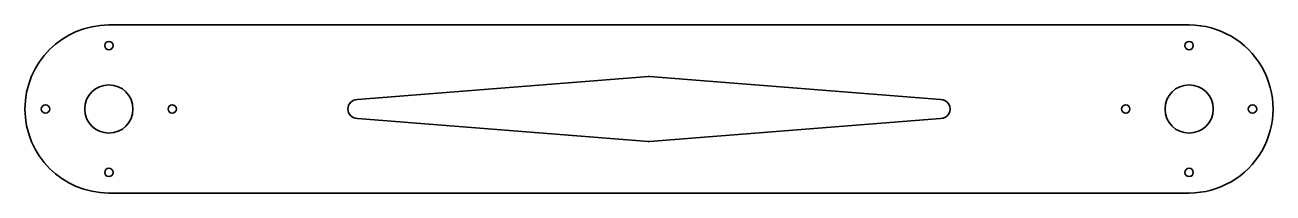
# Model space of a CAD drawing. Extents: x 297 to 892, y 380 to 460.
import ezdxf

# ---------------------------------------------------------------- set-up
doc = ezdxf.new("R2010")
doc.units = 0

msp = doc.modelspace()

# ---------------------------------------------------------------- linework, layer by layer
at = {"color": 7, "lineweight": 35}
for p, q in [((337, 460.5), (852, 460.5)), ((455.457245, 425), (594.251282, 436.047791)), ((733.542725, 425), (594.748718, 436.047791)), ((455.457245, 416), (594.251282, 404.952209)), ((733.542725, 416), (594.748718, 404.952209)), ((337, 380.5), (852, 380.5))]:
    msp.add_line(p, q, dxfattribs=at)
for centre, radius in [((337, 450.700012), 2), ((852, 450.700012), 2), ((337, 420.5), 11.5), ((852, 420.5), 11.5), ((306.799988, 420.5), 2), ((367.200012, 420.5), 2), ((821.799988, 420.5), 2), ((882.200012, 420.5), 2), ((337, 390.299988), 2), ((852, 390.299988), 2)]:
    msp.add_circle(centre, radius, dxfattribs=at)
for centre, radius, start, end in [((337, 420.5), 40, 90.000003, 269.999997), ((852, 420.5), 40, 269.999997, 90.000003), ((594.5, 432.923004), 3.134642, 85.448945, 94.551053), ((455.457245, 420.5), 4.5, 90.000003, 269.999997), ((733.542725, 420.5), 4.5, 269.999997, 90.000003), ((594.5, 408.076996), 3.134642, 265.448947, 274.551055)]:
    msp.add_arc(centre, radius, start, end, dxfattribs=at)

doc.saveas('drawing.dxf')
